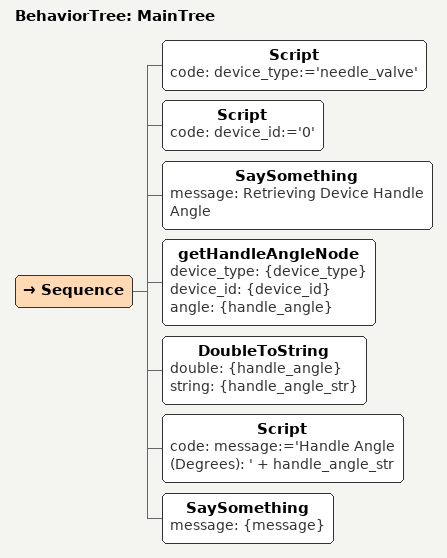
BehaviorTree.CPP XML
<root BTCPP_format="4">
    <BehaviorTree ID="MainTree">
        <Sequence>

            <Script code="device_type:='needle_valve'" />
            <Script code="device_id:='0'" />

            <!-- Call getHandleAngle Service -->
            <SaySomething message="Retrieving Device Handle Angle" />
            <getHandleAngleNode device_type="{device_type}" device_id="{device_id}" angle="{handle_angle}"/>
            <DoubleToString double="{handle_angle}" string="{handle_angle_str}"/>
            <Script code="message:='Handle Angle (Degrees): ' + handle_angle_str"/>
            <SaySomething message="{message}" />

        </Sequence>
    </BehaviorTree>
</root>
